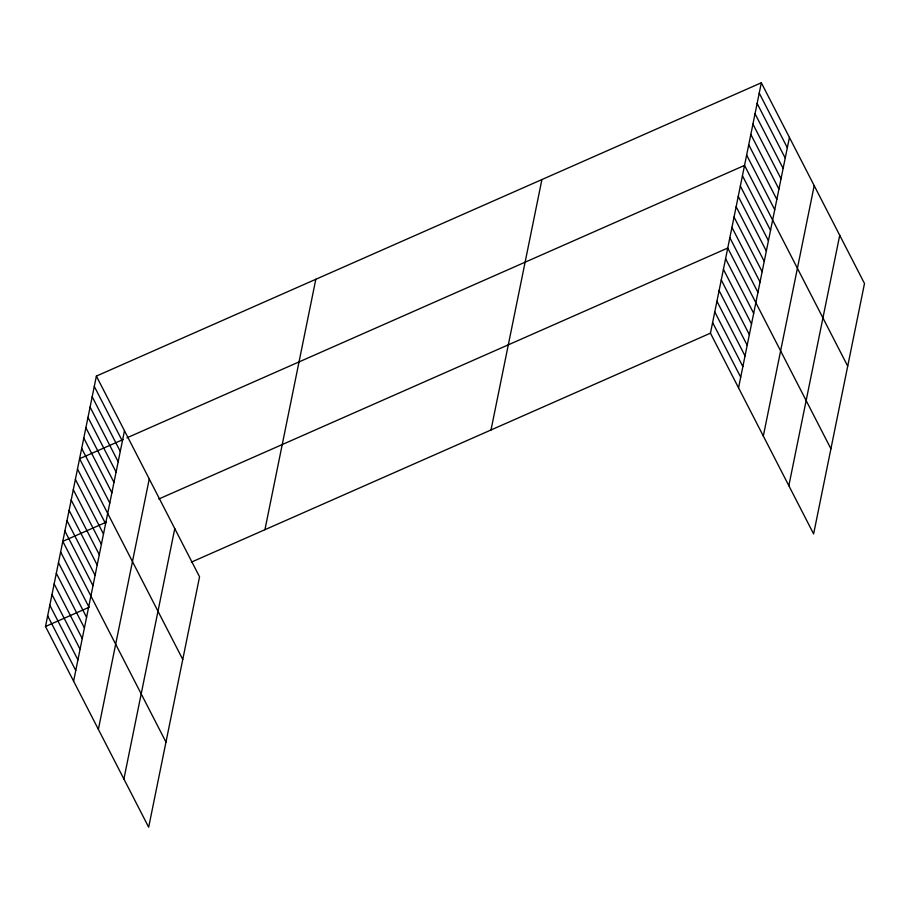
<?xml version="1.0" encoding="UTF-8"?>
<svg xmlns="http://www.w3.org/2000/svg" width="910" height="910" viewBox="0 0 910 910"><rect width="100%" height="100%" fill="white"/><g stroke="black" fill="none" stroke-linecap="round" stroke-linejoin="round"><path stroke-width="1.36" d="M96.38 376.08L199.552 576.826L148.671 827.224L45.5 626.49L96.38 376.08L761.329 82.776L864.5 283.51L813.62 533.92L710.448 333.174L761.329 82.776M73.596 681.158L124.477 430.748M98.371 729.354L149.251 478.956M123.897 779.028L174.777 528.619M264.935 529.688L315.815 279.29M491.013 429.964L541.905 179.566M738.545 387.842L789.425 137.444M763.319 436.049L814.2 185.64M788.845 485.712L839.725 235.303M123.225 439.473L79.591 458.72L182.762 659.454M126.968 437.812L744.539 165.404L847.711 366.15M106.436 522.101L62.801 541.348L165.973 742.094M158.806 498.998L727.75 248.043L830.921 448.778M45.5 626.49L89.135 607.243M191.373 562.141L710.448 333.174M759.236 93.104L787.332 147.773M757.131 103.433L785.228 158.101M755.038 113.761L783.135 168.43M752.934 124.09L781.03 178.758M750.841 134.418L778.937 189.087M748.737 144.747L776.833 199.415M746.644 155.075L774.74 209.744M742.446 175.732L770.531 230.401M740.342 186.061L768.438 240.729M738.249 196.389L766.334 251.058M736.144 206.718L764.241 261.386M734.04 217.046L762.136 271.715M731.947 227.375L760.043 282.043M729.843 237.703L757.939 292.372M725.588 258.679L753.685 313.347M723.427 269.326L751.523 323.994M721.255 279.962L749.351 334.63M719.093 290.608L747.19 345.277M716.932 301.244L745.028 355.912M714.771 311.891L742.867 366.559M712.61 322.538L740.706 377.195M94.287 386.409L122.384 441.077M92.183 396.737L120.279 451.405M90.09 407.066L118.186 461.734M87.986 417.394L116.082 472.062M85.893 427.734L113.989 482.391M83.788 438.063L111.884 492.731M81.695 448.391L109.791 503.059M77.498 469.048L105.594 523.716M75.394 479.377L103.49 534.045M73.3 489.705L101.397 544.373M71.196 500.034L99.292 554.702M69.103 510.362L97.188 565.03M66.999 520.691L95.095 575.359M64.906 531.019L92.991 585.687M60.64 551.995L88.736 606.663M58.479 562.63L86.575 617.298M56.318 573.277L84.414 627.945M54.145 583.913L82.241 638.581M51.984 594.56L80.08 649.228M49.822 605.207L77.919 659.875M47.661 615.842L75.757 670.511"/></g></svg>
